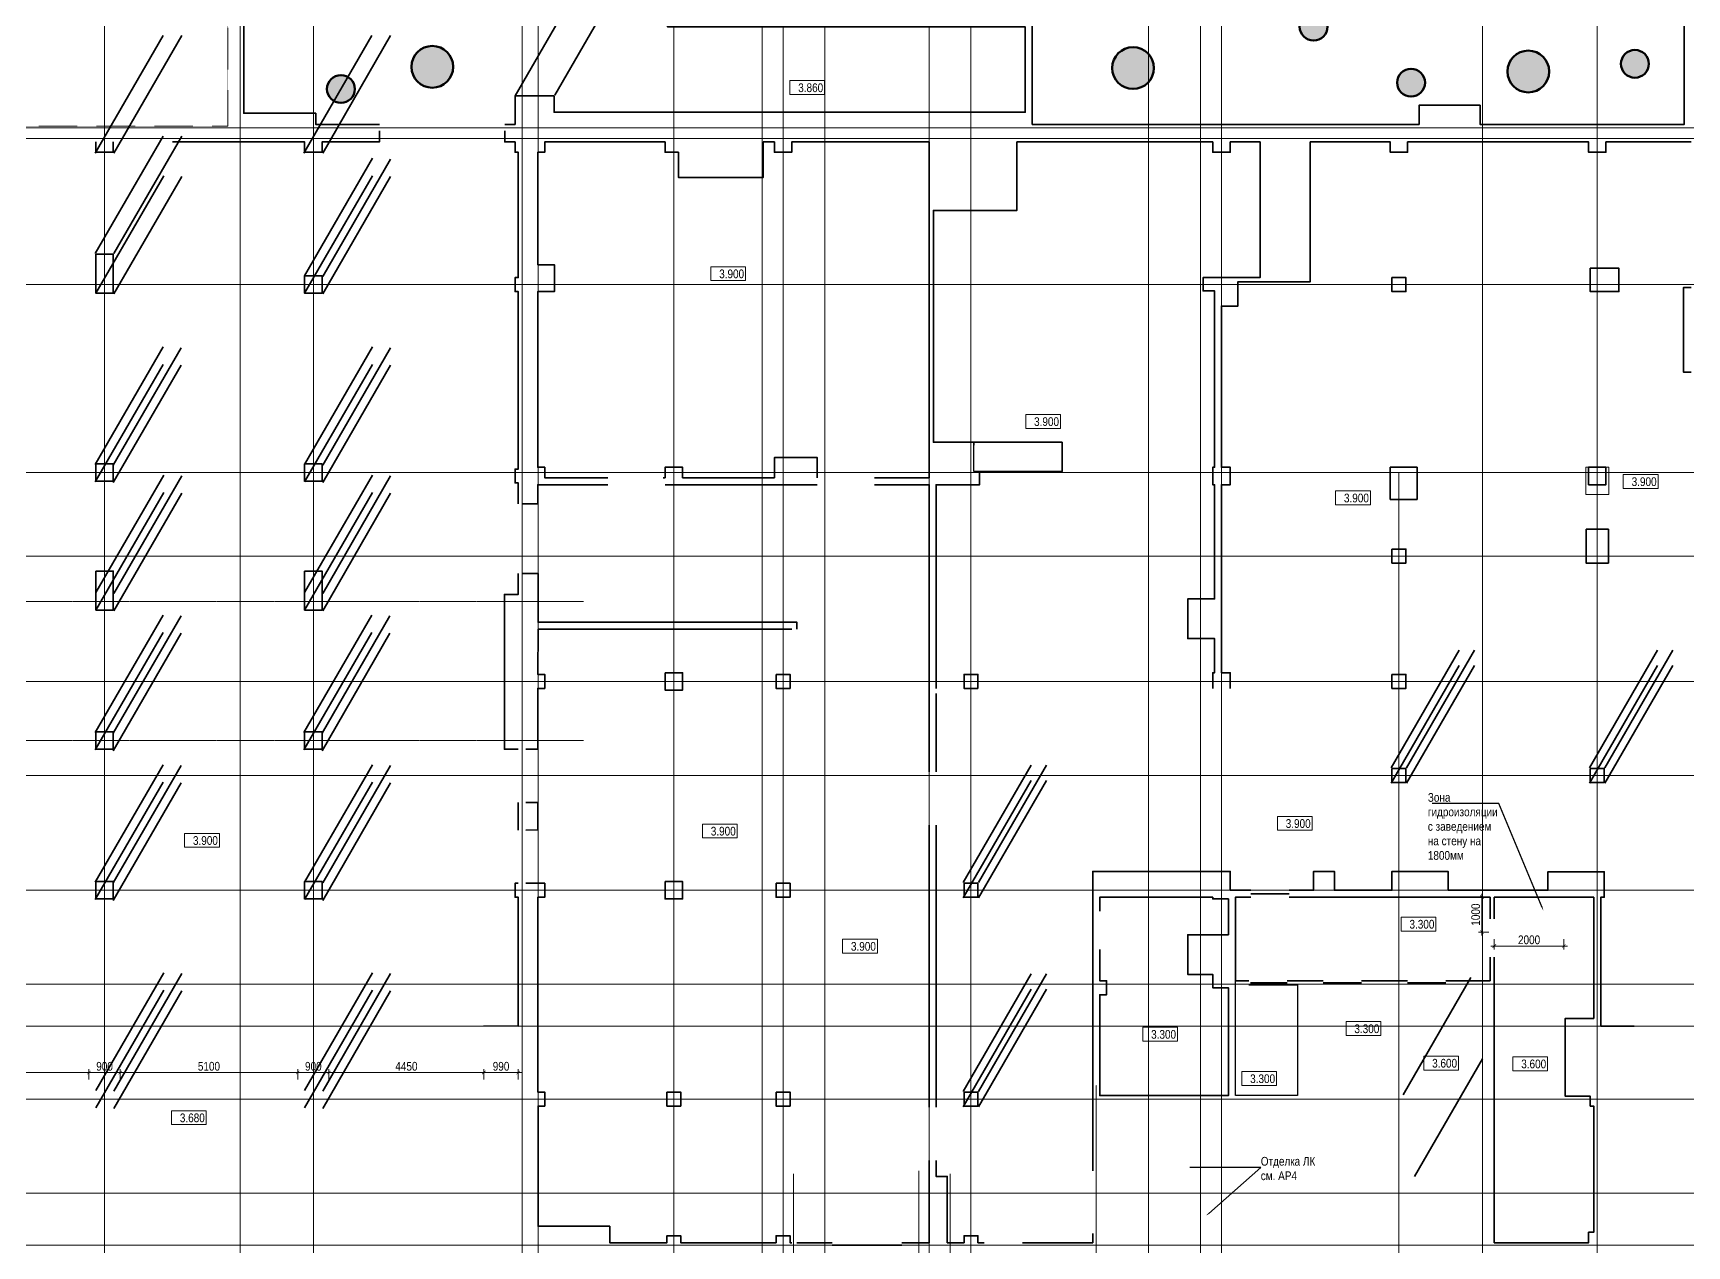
# Model space of a CAD drawing. Header units: millimetres. Extents: x -328335 to 1460319, y -208171 to 164069.
# Drawn here: x 31545 to 79077, y 68683 to 103525 of the extents above; entities that cross this region are included whole.
import ezdxf
from ezdxf import colors
from ezdxf.entities.mleader import LeaderData, LeaderLine
from ezdxf.enums import TextEntityAlignment as Align
from ezdxf.math import Vec2, Vec3

# ---------------------------------------------------------------- set-up
doc = ezdxf.new("R2010")
doc.units = ezdxf.units.MM
doc.header["$LTSCALE"] = 0.5
for name, pattern in [('CENTER', [50.8, 31.75, -6.35, 6.35, -6.35]), ('CENTER2', [28.575, 19.05, -3.175, 3.175, -3.175]), ('DASHED', [19.05, 12.7, -6.35])]:
    doc.linetypes.add(name, pattern=pattern)
doc.layers.get('Defpoints').update_dxf_attribs({"color": 140})
doc.layers.add('Vport', color=6, linetype='Continuous', plot=False)
for name, color, linetype, lineweight in [('АИ_Плинтус', 3, 'Continuous', 9), ('АИ_Полы', 1, 'Continuous', 9), ('АИ_Полы_размеры', 7, 'Continuous', 5), ('АР6_потолок_отм', 5, 'Continuous', 5), ('АР6_Раздвижные_пер.', 160, 'Continuous', 5), ('АЦ_Бафы', 8, 'Continuous', 0), ('АЦ_Выноски', 7, 'Continuous', 5), ('АЦ_Стены', 8, 'Continuous', 70)]:
    doc.layers.add(name, color=color, linetype=linetype, lineweight=lineweight)
doc.layers.add('АИ_Т_Профиль', color=2, linetype='Continuous', lineweight=40, true_color=0xffff00)
doc.layers.add('РД_Оси_100', color=7, linetype='Continuous', lineweight=0, true_color=0x525252)
doc.layers.add('АР6_Г_профиль плитки', color=220, linetype='Continuous', lineweight=35, plot=False)
doc.layers.add('АР_Делит', color=120, linetype='Continuous', lineweight=0, plot=False)
doc.styles.add('Arial_Narrow_08', font='ARIALN.TTF', dxfattribs={"width": 0.8})
doc.styles.add('style1', font='ARIALN.TTF')
doc.dimstyles.new('Dim100_ареал', dxfattribs={"dimscale": 100, "dimtxt": 2.5, "dimasz": 1, "dimexe": 1, "dimexo": 1, "dimgap": 0.5, "dimtad": 1, "dimzin": 12, "dimdsep": 46, "dimtxsty": 'style1', "dimblk": 'ARCHTICK', "dimcen": 1, "dimdle": 1, "dimaunit": 1, "dimadec": 0, "dimazin": 3, "dimtfac": 1, "dimtmove": 1, "dimatfit": 3, "dimldrblk": 'OPEN30', "dimfxl": 2, "dimfxlon": 1, "dimtolj": 1, "dimtzin": 0, "dimlwd": 5, "dimlwe": 5, "dimarcsym": 0})

# ---------------------------------------------------------------- blocks, each defined once
blk = doc.blocks.new('СОШ_2200_АР_ОСИ_М100_28.05.24')
at = {"layer": 'АР_Делит', "linetype": 'CENTER2'}
for p, q in [((-5954.958, 87200), (47367.08, 87200)), ((-5954.958, 83200), (47367.08, 83200))]:
    blk.add_line(p, q, dxfattribs=at)
at = {"layer": 'АР_Делит', "color": 5, "linetype": 'DASHED'}
blk.add_lwpolyline([(114955, 135155), (114955, -355), (93595.036, -355), (93595.036, 13855), (94145, 13855), (94145, 68320), (66055, 68320), (66055, 13857.73), (83455, 13857.73), (83455, -355), (45245, -355), (45245, 13145), (44695, 13145), (44695, 26755), (45245, 26755), (45245, 68320), (20455, 68320), (20455, 26755), (27955, 26755), (27955, 13145), (-355, 13145), (-355, 100855), (37145, 100855), (37145, 129155)], dxfattribs=at)
at = {"layer": 'РД_Оси_100', "color": 8, "linetype": 'CENTER', "true_color": 0x808080}
for p, q in [((37500, -6155), (37500, 139938.679)), ((39600, -6155), (39600, 139938.679)), ((49960, -6155), (49960, 139938.679)), ((63600, -6155), (63600, 139938.679)), ((65100, -6155), (65100, 139938.679)), ((73200, -6155), (73200, 139938.679)), ((-5954.958, 96300), (119910, 96300)), ((-5954.958, 90900), (119910, 90900)), ((70800, -6155), (70800, 90900)), ((-5954.958, 88500), (119910, 88500)), ((-5954.958, 84900), (119910, 84900)), ((119910, 82200), (-5954.958, 82200)), ((-5954.958, 78900), (119910, 78900)), ((119910, 76200), (-5954.958, 76200)), ((-5954.958, 75000), (119910, 75000)), ((62100, -6155), (62100, 73302.739)), ((-5954.958, 72900), (95715.503, 72900))]:
    blk.add_line(p, q, dxfattribs=at)
for points in [[(33600, 139938.679), (33600, -6155)], [(45530, 139938.679), (45600, 139538.679), (45600, -6163.457)], [(46060, -6163.105), (46060, 139538.679), (46130, 139938.679)], [(52500, 139938.679), (52500, -5755), (52358.276, -6155)], [(53100, 139938.679), (53100, -5755), (52949.266, -6155)], [(54300, 139938.679), (54300, -6155)], [(57300, 139938.679), (57300, -6155)], [(58500, 139938.679), (58500, -6155)], [(65700, -6155), (65700, 139938.679)], [(76500, 139938.679), (76500, -6155)], [(119910, 100950), (119410, 100800), (-5454.958, 100800), (-5954.958, 100950)], [(119910, 100350), (119410, 100500), (-5454.958, 100500), (-5954.958, 100350)], [(57000, 70839.76), (57000, -5755), (56700, -6155)], [(53400, 70753.904), (53400, -5755), (53550, -6155)], [(57900, 70753.904), (57900, -6155)], [(119910, 70200), (-5954.958, 70200)], [(95715.503, 68700), (-5454.958, 68700), (-5954.958, 68850)]]:
    blk.add_lwpolyline(points, dxfattribs=at)
blk = doc.blocks.new('Отметка_план')
at = {"color": 7, "lineweight": 5}
blk.add_lwpolyline([(0, 0), (10, 0), (10, 4), (0, 4)], close=True, dxfattribs=at)
at = {"style": 'Arial_Narrow_08', "width": 0.8}
blk.add_attdef('OTMG', text='', height=2.5, dxfattribs=at).set_placement((9.06, 0.7), align=Align.RIGHT)
blk = doc.blocks.new('_ArchTick')
at = {"color": 0, "linetype": 'ByBlock', "const_width": 0.15}
blk.add_lwpolyline([(-0.5, -0.5), (0.5, 0.5)], dxfattribs=at)
blk = doc.blocks.new('*D130')
at = {"layer": 'Defpoints', "color": 0, "transparency": 16777216}
for p in [(73540, 77700), (75540, 77700), (75540, 77297)]:
    blk.add_point(p, dxfattribs=at)
at = {"layer": 'АИ_Полы_размеры', "color": 0, "lineweight": 5, "transparency": 16777216}
for p, q in [((73540, 77497), (73540, 77197)), ((75540, 77497), (75540, 77197)), ((73440, 77297), (75640, 77297))]:
    blk.add_line(p, q, dxfattribs=at)
at = {"layer": 'АИ_Полы_размеры', "color": 0, "lineweight": 5, "transparency": 16777216, "xscale": 100, "yscale": 100, "zscale": 100, "rotation": 180}
blk.add_blockref('_ArchTick', (73540, 77297), dxfattribs=at)
at = {"layer": 'АИ_Полы_размеры', "color": 0, "lineweight": 5, "transparency": 16777216, "xscale": 100, "yscale": 100, "zscale": 100}
blk.add_blockref('_ArchTick', (75540, 77297), dxfattribs=at)
at = {"layer": 'АИ_Полы_размеры', "color": 0, "transparency": 16777216, "insert": (74540, 77475), "char_height": 250, "attachment_point": 5, "style": 'style1'}
blk.add_mtext('\\A1;2000', dxfattribs=at)
blk = doc.blocks.new('_Open30')
at = {"color": 0, "linetype": 'ByBlock', "lineweight": -2}
for p, q in [((-1, 0.27), (0, 0)), ((0, 0), (-1, -0.27)), ((0, 0), (-1, 0))]:
    blk.add_line(p, q, dxfattribs=at)
blk = doc.blocks.new('*D131')
at = {"layer": 'Defpoints', "color": 0, "transparency": 16777216}
for p in [(73184, 78700), (75040, 78700), (75040, 77700)]:
    blk.add_point(p, dxfattribs=at)
at = {"layer": 'АИ_Полы_размеры', "color": 0, "lineweight": 5, "transparency": 16777216}
for p, q in [((73384, 78700), (73084, 78700)), ((73184, 77600), (73184, 78800)), ((73384, 77700), (73084, 77700))]:
    blk.add_line(p, q, dxfattribs=at)
at = {"layer": 'АИ_Полы_размеры', "color": 0, "lineweight": 5, "transparency": 16777216, "xscale": 100, "yscale": 100, "zscale": 100}
for p, rotation in [((73184, 78700), 90), ((73184, 77700), 270)]:
    blk.add_blockref('_ArchTick', p, dxfattribs=dict(at, rotation=rotation))
at = {"layer": 'АИ_Полы_размеры', "color": 0, "transparency": 16777216, "insert": (73006, 78200), "char_height": 250, "attachment_point": 5, "rotation": 90, "style": 'style1'}
blk.add_mtext('\\A1;1000', dxfattribs=at)
blk = doc.blocks.new('*D153')
at = {"layer": 'Defpoints', "color": 0, "transparency": 16777216}
for p in [(28700, 73256), (33150, 73664), (33150, 73256)]:
    blk.add_point(p, dxfattribs=at)
at = {"layer": 'АИ_Полы_размеры', "color": 0, "lineweight": 5, "transparency": 16777216}
for p, q in [((28700, 73464), (28700, 73764)), ((33150, 73464), (33150, 73764)), ((28600, 73664), (33250, 73664))]:
    blk.add_line(p, q, dxfattribs=at)
at = {"layer": 'АИ_Полы_размеры', "color": 0, "lineweight": 5, "transparency": 16777216, "xscale": 100, "yscale": 100, "zscale": 100, "rotation": 180}
blk.add_blockref('_ArchTick', (28700, 73664), dxfattribs=at)
at = {"layer": 'АИ_Полы_размеры', "color": 0, "lineweight": 5, "transparency": 16777216, "xscale": 100, "yscale": 100, "zscale": 100}
blk.add_blockref('_ArchTick', (33150, 73664), dxfattribs=at)
at = {"layer": 'АИ_Полы_размеры', "color": 0, "transparency": 16777216, "insert": (30925, 73841), "char_height": 250, "attachment_point": 5, "style": 'style1'}
blk.add_mtext('\\A1;4450', dxfattribs=at)
blk = doc.blocks.new('*D154')
at = {"layer": 'Defpoints', "color": 0, "transparency": 16777216}
for p in [(33150, 73297), (34050, 73664), (34050, 73297)]:
    blk.add_point(p, dxfattribs=at)
at = {"layer": 'АИ_Полы_размеры', "color": 0, "lineweight": 5, "transparency": 16777216}
for p, q in [((33150, 73464), (33150, 73764)), ((34050, 73464), (34050, 73764)), ((33050, 73664), (34150, 73664))]:
    blk.add_line(p, q, dxfattribs=at)
at = {"layer": 'АИ_Полы_размеры', "color": 0, "lineweight": 5, "transparency": 16777216, "xscale": 100, "yscale": 100, "zscale": 100, "rotation": 180}
blk.add_blockref('_ArchTick', (33150, 73664), dxfattribs=at)
at = {"layer": 'АИ_Полы_размеры', "color": 0, "lineweight": 5, "transparency": 16777216, "xscale": 100, "yscale": 100, "zscale": 100}
blk.add_blockref('_ArchTick', (34050, 73664), dxfattribs=at)
at = {"layer": 'АИ_Полы_размеры', "color": 0, "transparency": 16777216, "insert": (33600, 73841), "char_height": 250, "attachment_point": 5, "style": 'style1'}
blk.add_mtext('\\A1;900', dxfattribs=at)
blk = doc.blocks.new('*D155')
at = {"layer": 'Defpoints', "color": 0, "transparency": 16777216}
for p in [(34050, 73405), (39150, 73664), (39150, 73405)]:
    blk.add_point(p, dxfattribs=at)
at = {"layer": 'АИ_Полы_размеры', "color": 0, "lineweight": 5, "transparency": 16777216}
for p, q in [((34050, 73505), (34050, 73764)), ((39150, 73505), (39150, 73764)), ((33950, 73664), (39250, 73664))]:
    blk.add_line(p, q, dxfattribs=at)
at = {"layer": 'АИ_Полы_размеры', "color": 0, "lineweight": 5, "transparency": 16777216, "xscale": 100, "yscale": 100, "zscale": 100, "rotation": 180}
blk.add_blockref('_ArchTick', (34050, 73664), dxfattribs=at)
at = {"layer": 'АИ_Полы_размеры', "color": 0, "lineweight": 5, "transparency": 16777216, "xscale": 100, "yscale": 100, "zscale": 100}
blk.add_blockref('_ArchTick', (39150, 73664), dxfattribs=at)
at = {"layer": 'АИ_Полы_размеры', "color": 0, "transparency": 16777216, "insert": (36600, 73841), "char_height": 250, "attachment_point": 5, "style": 'style1'}
blk.add_mtext('\\A1;5100', dxfattribs=at)
blk = doc.blocks.new('*D156')
at = {"layer": 'Defpoints', "color": 0, "transparency": 16777216}
for p in [(39150, 73286), (40050, 73664), (40050, 73286)]:
    blk.add_point(p, dxfattribs=at)
at = {"layer": 'АИ_Полы_размеры', "color": 0, "lineweight": 5, "transparency": 16777216}
for p, q in [((39150, 73464), (39150, 73764)), ((40050, 73464), (40050, 73764)), ((39050, 73664), (40150, 73664))]:
    blk.add_line(p, q, dxfattribs=at)
at = {"layer": 'АИ_Полы_размеры', "color": 0, "lineweight": 5, "transparency": 16777216, "xscale": 100, "yscale": 100, "zscale": 100, "rotation": 180}
blk.add_blockref('_ArchTick', (39150, 73664), dxfattribs=at)
at = {"layer": 'АИ_Полы_размеры', "color": 0, "lineweight": 5, "transparency": 16777216, "xscale": 100, "yscale": 100, "zscale": 100}
blk.add_blockref('_ArchTick', (40050, 73664), dxfattribs=at)
at = {"layer": 'АИ_Полы_размеры', "color": 0, "transparency": 16777216, "insert": (39600, 73841), "char_height": 250, "attachment_point": 5, "style": 'style1'}
blk.add_mtext('\\A1;900', dxfattribs=at)
blk = doc.blocks.new('*D157')
at = {"layer": 'Defpoints', "color": 0, "transparency": 16777216}
for p in [(44500, 73664), (40050, 73153), (44500, 73153)]:
    blk.add_point(p, dxfattribs=at)
at = {"layer": 'АИ_Полы_размеры', "color": 0, "lineweight": 5, "transparency": 16777216}
for p, q in [((40050, 73464), (40050, 73764)), ((44500, 73464), (44500, 73764)), ((39950, 73664), (44600, 73664))]:
    blk.add_line(p, q, dxfattribs=at)
at = {"layer": 'АИ_Полы_размеры', "color": 0, "lineweight": 5, "transparency": 16777216, "xscale": 100, "yscale": 100, "zscale": 100, "rotation": 180}
blk.add_blockref('_ArchTick', (40050, 73664), dxfattribs=at)
at = {"layer": 'АИ_Полы_размеры', "color": 0, "lineweight": 5, "transparency": 16777216, "xscale": 100, "yscale": 100, "zscale": 100}
blk.add_blockref('_ArchTick', (44500, 73664), dxfattribs=at)
at = {"layer": 'АИ_Полы_размеры', "color": 0, "transparency": 16777216, "insert": (42275, 73841), "char_height": 250, "attachment_point": 5, "style": 'style1'}
blk.add_mtext('\\A1;4450', dxfattribs=at)
blk = doc.blocks.new('*D158')
at = {"layer": 'Defpoints', "color": 0, "transparency": 16777216}
for p in [(44500, 73243), (45490, 73664), (45490, 73243)]:
    blk.add_point(p, dxfattribs=at)
at = {"layer": 'АИ_Полы_размеры', "color": 0, "lineweight": 5, "transparency": 16777216}
for p, q in [((44500, 73464), (44500, 73764)), ((45490, 73464), (45490, 73764)), ((44400, 73664), (45590, 73664))]:
    blk.add_line(p, q, dxfattribs=at)
at = {"layer": 'АИ_Полы_размеры', "color": 0, "lineweight": 5, "transparency": 16777216, "xscale": 100, "yscale": 100, "zscale": 100, "rotation": 180}
blk.add_blockref('_ArchTick', (44500, 73664), dxfattribs=at)
at = {"layer": 'АИ_Полы_размеры', "color": 0, "lineweight": 5, "transparency": 16777216, "xscale": 100, "yscale": 100, "zscale": 100}
blk.add_blockref('_ArchTick', (45490, 73664), dxfattribs=at)
at = {"layer": 'АИ_Полы_размеры', "color": 0, "transparency": 16777216, "insert": (44995, 73841), "char_height": 250, "attachment_point": 5, "style": 'style1'}
blk.add_mtext('\\A1;990', dxfattribs=at)
blk = doc.blocks.new('_Dot')
at = {"color": 0, "linetype": 'ByBlock', "lineweight": -2}
blk.add_line((-0.5, 0), (-1, 0), dxfattribs=at)
at = {"color": 0, "linetype": 'ByBlock', "const_width": 0.5}
blk.add_lwpolyline([(-0.25, 0, 1), (0.25, 0, 1)], format="xyb", close=True, dxfattribs=at)
blk = doc.blocks.new('Баф_Ор-1_1200')
at = {"layer": 'АЦ_Стены', "true_color": 0xee6119}
h = blk.add_hatch(color=32, dxfattribs=at)
h.dxf.hatch_style = 1
h.paths.add_polyline_path([(600, 0, 1), (-600, 0, 1)])
at = {"layer": 'АЦ_Стены', "color": 32, "true_color": 0xee6119}
blk.add_circle((0, 0), 600, dxfattribs=at)
blk = doc.blocks.new('Баф_ор1_800')
at = {"layer": 'АЦ_Стены', "true_color": 0xee6119}
h = blk.add_hatch(color=32, dxfattribs=at)
h.dxf.hatch_style = 1
h.paths.add_polyline_path([(400, 0, 1), (-400, 0, 1)])
at = {"layer": 'АЦ_Стены', "color": 32, "true_color": 0xee6119}
blk.add_circle((0, 0), 400, dxfattribs=at)

msp = doc.modelspace()

# ---------------------------------------------------------------- linework, layer by layer
at = {"layer": 'Defpoints'}
msp.add_lwpolyline([(66485, 76180.002), (67880.053, 76180.002), (67880.053, 73000), (66100.053, 73000), (66100.053, 76580.416)], dxfattribs=at)
at = {"layer": 'Vport'}
for points in [[(76300, 96770), (77120, 96770), (77120, 96100), (76300, 96100)], [(58580, 91770), (61120, 91770), (61120, 90930), (58580, 90930)], [(70550, 91050), (71320, 91050), (71320, 90130), (70550, 90130)], [(76180, 89270), (76820, 89270), (76820, 88300), (76180, 88300)]]:
    msp.add_lwpolyline(points, close=True, dxfattribs=at)
at = {"layer": 'АИ_Плинтус', "color": 160, "linetype": 'ByBlock', "lineweight": 35, "true_color": 0x003fff}
for points in [[(41500, 100900), (39670, 100900), (39670, 101220), (37600, 101220), (37600, 103850), (37900, 103850), (37900, 104350), (37600, 104350), (37600, 109850), (37900, 109850), (37900, 110350), (37600, 110350), (37600, 110950)], [(54560, 104300), (54560, 103900), (53299.997, 103900), (53299.997, 104300), (52899.997, 104300), (52899.997, 103900), (49780, 103900), (49780, 103699.996), (60059.765, 103703.312), (60060.556, 101250.032), (46520, 101250.002), (46520, 101717.815), (45400.001, 101717.815), (45400.001, 100900), (45100, 100900)], [(60259.701, 103900.855), (60261.033, 100900.065), (71380.67, 100900.065), (71380.67, 101450), (73129.996, 101450), (73129.996, 100900), (79000, 100900), (79000, 104300)], [(33850, 100400), (33850, 100100), (33350, 100100), (33350, 100400)], [(41500, 100720), (41500, 100400), (39850, 100400), (39850, 100100), (39350, 100100), (39350, 100400), (35550, 100400)], [(45490, 90000.008), (45490, 90600), (45400, 90600), (45400, 91000), (45490.023, 91000.096), (45490.023, 96100), (45400, 96100), (45400, 96500), (45490, 96500), (45489.999, 100100), (45400, 100100), (45400, 100400), (45100, 100400), (45100, 100720)], [(48060, 90750), (46250, 90750), (46250, 91050), (46050.15, 91050), (46050.15, 96100), (46530, 96100), (46530, 96870), (46050.15, 96870), (46050, 100100), (46250, 100100), (46250, 100400), (49710, 100400), (49710, 100100), (50090, 100100), (50090, 99380), (52530, 99380), (52530, 100400), (52850, 100400.001), (52850, 100100), (53350, 100100), (53350, 100400), (57299.997, 100400.012), (57300, 90750), (55729.585, 90749.512)], [(58580, 91770), (58580, 91770), (57420, 91770), (57420, 98429.236), (59820, 98429.236), (59820, 100400), (65450, 100400), (65450, 100100), (65950, 100100), (65950, 100400), (66810, 100400), (66810, 96500), (65169.92, 96500), (65169.92, 96119.897), (65500, 96119.897), (65500, 91050), (65450, 91050), (65450, 90550), (65500, 90550), (65500, 87270), (64730, 87270), (64730, 86130), (65500, 86130), (65500, 85150), (65450, 85150), (65450, 84700)], [(65950, 84700), (65950, 85150), (65700, 85150), (65700, 90550), (65950, 90550), (65950, 91050), (65700, 91050), (65700, 95680), (66170, 95680), (66170, 96380), (68250, 96380), (68250, 100400.001), (70550, 100400), (70550, 100100), (71050, 100100), (71050, 100400.001), (76250, 100400.001), (76250, 100100), (76750, 100100), (76750, 100400), (79200, 100400)], [(79200, 96220), (78980, 96220), (78980, 93780), (79200, 93780)], [(58580, 91690), (58580, 91770), (61120, 91770), (61120, 90930), (58750, 90930)], [(54079.523, 90749.489), (54080.37, 91330.013), (52850.637, 91330.013), (52850, 90749.596), (50210, 90750), (50210, 91050), (49710, 91050), (49710, 90750), (49658.219, 90749.786)], [(58750, 90930), (58750, 90550), (58250, 90550)], [(48060, 90550), (46050, 90550), (46050.268, 90000.014), (45610, 90000.014)], [(54078.944, 90548.67), (49710, 90550)], [(57300, 82300.001), (57300, 90551), (55729.647, 90550.512)], [(57500, 84700), (57500, 90550), (58250, 90550)], [(45490, 82950), (45090, 82950), (45090, 87397.882), (45490, 87400), (45490, 88000.008)], [(45600, 88000.008), (46060, 88000.008), (46060, 86600), (53500.002, 86600), (53499.998, 86400)], [(53350.001, 86400), (46060, 86400), (46050.151, 85100), (46250.329, 85100), (46250.329, 84700), (46050.075, 84700), (46050.075, 82950), (45710, 82950)], [(58700, 84700), (58300, 84700), (58300, 85100), (58700, 85100), (58700, 84700)], [(57500, 82300.001), (57500, 84550)], [(45490, 80630), (45490, 81420)], [(45710, 81420), (46050.075, 81420), (46050.075, 80634.52), (45710, 80630)], [(57300, 72670), (57300, 80770.001)], [(57500, 72670), (57500, 80770.001)], [(66548, 78900), (65950, 78900), (65950.452, 79442.215), (62000, 79440.218), (62000, 70838.419)], [(77560, 75000), (76600, 75000), (76600, 78700), (76700, 78700), (76700.611, 79433.257), (75080, 79433.257), (75080, 78900), (72217.5, 78900), (72217.947, 79436.992), (70597.5, 79440.218), (70597.5, 78900), (68947.5, 78900), (68947.667, 79440.727), (68347.5, 79440.218), (68347.5, 78900), (67648, 78900)], [(44500, 75000.402), (45490, 75000), (45490, 78700), (45400, 78700), (45400, 79100), (45490, 79100)], [(45710, 79100), (46250, 79100), (46250, 78700), (46050, 78699.995), (46049.85, 73100), (46250.15, 73100), (46250.15, 72700), (46060, 72700), (46060, 69245), (48120.152, 69245), (48120.153, 68775.003), (49760, 68774.998), (49760, 68975), (50160, 68975), (50160, 68775), (52900, 68775.002), (52900, 68975), (53300, 68975), (53300, 68774.998), (53350.001, 68774.998)], [(56510, 68775.004), (57300, 68775.006), (57300, 71140)], [(58880, 68774.996), (58700, 68775), (58700, 68975), (58300, 68975), (58300, 68775.006), (57820, 68775.006), (57820, 70680), (57500, 70680), (57500, 71140)], [(62000, 69038.419), (62000, 68775), (59980, 68774.996)], [(53500.002, 68775.001), (54510, 68775.003)]]:
    msp.add_lwpolyline(points, dxfattribs=at)
for points in [[(33350, 97170), (33850, 97170), (33850, 96050), (33350, 96050)], [(39350, 96550), (39850, 96550), (39850, 96050), (39350, 96050)], [(70600, 96500), (71000, 96500), (71000, 96100), (70600, 96100)], [(76300, 96770), (77120, 96770), (77120, 96100), (76300, 96100)], [(33350, 91150), (33850, 91150), (33850, 90650), (33350, 90650)], [(39350, 91150), (39850, 91150), (39850, 90650), (39350, 90650)], [(70550, 91050), (71320, 91050), (71320, 90130), (70550, 90130)], [(76250, 91050), (76750, 91050), (76750, 90550), (76250, 90550)], [(76180, 89270), (76820, 89270), (76820, 88300), (76180, 88300)], [(70600, 88700), (71000, 88700), (71000, 88300), (70600, 88300)], [(33350, 88070), (33850, 88070), (33850, 86950), (33350, 86950)], [(39350, 88070), (39850, 88070), (39850, 86950), (39350, 86950)], [(49710, 85150), (50210, 85150), (50210, 84650), (49710, 84650)], [(52900, 85100), (53300, 85100), (53300, 84700), (52900, 84700)], [(70600, 85100), (71000, 85100), (71000, 84700), (70600, 84700)], [(33350, 83450), (33850, 83450), (33850, 82950), (33350, 82950)], [(39350, 83450), (39850, 83450), (39850, 82950), (39350, 82950)], [(70600, 82400), (71000, 82400), (71000, 82000), (70600, 82000)], [(76300, 82400), (76700, 82400), (76700, 82000), (76300, 82000)], [(33350, 79150), (33850, 79150), (33850, 78650), (33350, 78650)], [(39350, 79150), (39850, 79150), (39850, 78650), (39350, 78650)], [(49710, 79150), (50210, 79150), (50210, 78650), (49710, 78650)], [(52900, 79100), (53300, 79100), (53300, 78700), (52900, 78700)], [(58300, 79100), (58700, 79100), (58700, 78700), (58300, 78700)], [(49760, 73100), (50160, 73100), (50160, 72700), (49760, 72700)], [(52900, 73100), (53300, 73100), (53300, 72700), (52900, 72700)], [(58300, 73100), (58700, 73100), (58700, 72700), (58300, 72700)]]:
    msp.add_lwpolyline(points, close=True, dxfattribs=at)
at = {"layer": 'АИ_Плинтус', "color": 92, "linetype": 'ByBlock', "lineweight": 35}
msp.add_lwpolyline([(62200, 78300.001), (62200, 78700), (65450, 78700), (65450, 78650), (65900.053, 78650), (65900, 77620), (64730, 77620), (64730, 76480), (65450, 76480), (65450, 76100), (65900.053, 76100), (65900, 73000.001), (62200.053, 73000), (62200, 75900), (62400, 75900), (62400, 76300), (62200.053, 76300), (62200.053, 77200.001)], dxfattribs=at)
at = {"layer": 'АИ_Плинтус', "color": 6, "linetype": 'ByBlock', "lineweight": 35, "true_color": 0xff00ff}
for points in [[(66548, 78700), (66100.053, 78700), (66100.053, 76300), (66484, 76300)], [(73420, 78080), (73420, 78700), (67648, 78700)], [(73540, 78080), (73540, 78700), (76400, 78700), (76400, 75220), (75580, 75220), (75580, 72980), (76300, 72980), (76300, 72700), (76400, 72700), (76400, 69075), (76250, 69075), (76250, 68775), (73540, 68775), (73540, 76980)], [(72150, 76300), (73420, 76300), (73420, 76980)], [(67585, 76300), (68625, 76300)], [(69726, 76300), (71050, 76300)]]:
    msp.add_lwpolyline(points, dxfattribs=at)
at = {"layer": 'АИ_Т_Профиль', "linetype": 'ByBlock', "lineweight": 35}
for points in [[(66548, 78800), (67648, 78800)], [(67585, 76240), (66535, 76240)], [(69726, 76240), (68625, 76240)], [(72150, 76240), (71050, 76240)], [(54510, 68700), (56510, 68700)]]:
    msp.add_lwpolyline(points, dxfattribs=at)
at = {"layer": 'АР6_Г_профиль плитки'}
for points in [[(45400.001, 101717.815), (47350.001, 105095.314)], [(46540, 101737.815), (48490, 105115.315)], [(33330, 100080), (35280, 103457.499)], [(33870, 100080), (35820, 103457.499)], [(39330, 100078.428), (41280, 103455.927)], [(39870, 100078.428), (41820, 103455.927)], [(33330, 97190), (35280, 100567.499)], [(33870, 97190), (35820, 100567.499)], [(39350, 96550), (41300, 99927.499)], [(39870, 96530), (41820, 99907.499)], [(33350, 96050), (35300, 99427.499)], [(33870, 96030), (35820, 99407.499)], [(39350, 96050), (41300, 99427.499)], [(39870, 96030), (41820, 99407.499)], [(33330, 91130), (35280, 94507.499)], [(33850, 91110), (35800, 94487.499)], [(39350, 91130), (41300, 94507.499)], [(39870, 91110), (41820, 94487.499)], [(33330, 90630), (35280, 94007.499)], [(33850, 90610), (35800, 93987.499)], [(39350, 90630), (41300, 94007.499)], [(39870, 90610), (41820, 93987.499)], [(33350, 87450), (35300, 90827.499)], [(33870, 87430), (35820, 90807.499)], [(39350, 87450), (41300, 90827.499)], [(39870, 87430), (41820, 90807.499)], [(33350, 86950), (35300, 90327.499)], [(39350, 86950), (41300, 90327.499)], [(33870, 86930), (35820, 90307.499)], [(39870, 86930), (41820, 90307.499)], [(33330, 83430), (35280, 86807.499)], [(33850, 83410), (35800, 86787.499)], [(39330, 83430), (41280, 86807.499)], [(39850, 83410), (41800, 86787.499)], [(33330, 82930), (35280, 86307.499)], [(33850, 82910), (35800, 86287.499)], [(39330, 82930), (41280, 86307.499)], [(39850, 82910), (41800, 86287.499)], [(70580, 82420), (72530, 85797.499)], [(71020, 82420), (72970, 85797.499)], [(76280, 82420), (78230, 85797.499)], [(76720, 82420), (78670, 85797.499)], [(70580, 81980), (72530, 85357.499)], [(71020, 81980), (72970, 85357.499)], [(76280, 81980), (78230, 85357.499)], [(76720, 81980), (78670, 85357.499)], [(33330, 79130), (35280, 82507.499)], [(33850, 79110), (35800, 82487.499)], [(39350, 79130), (41300, 82507.499)], [(39870, 79110), (41820, 82487.499)], [(58280, 79120), (60230, 82497.499)], [(58720, 79120), (60670, 82497.499)], [(33330, 78630), (35280, 82007.499)], [(33850, 78610), (35800, 81987.499)], [(39350, 78630), (41300, 82007.499)], [(39870, 78610), (41820, 81987.499)], [(58280, 78680), (60230, 82057.499)], [(58720, 78680), (60670, 82057.499)], [(33350, 73150), (35300, 76527.499)], [(39350, 73150), (41300, 76527.499)], [(33870, 73130), (35820, 76507.499)], [(39870, 73130), (41820, 76507.499)], [(58280, 73120), (60230, 76497.499)], [(58280, 72680), (60230, 76057.499)], [(58720, 73120), (60670, 76497.499)], [(58720, 72680), (60670, 76057.499)], [(70920, 73020), (72870, 76397.499)], [(33350, 72650), (35300, 76027.499)], [(33870, 72630), (35820, 76007.499)], [(39350, 72650), (41300, 76027.499)], [(39870, 72630), (41820, 76007.499)], [(71250, 70675), (73200, 74052.499)]]:
    msp.add_lwpolyline(points, dxfattribs=at)
at = {"layer": 'АР6_Раздвижные_пер.'}
msp.add_lwpolyline([(76170.148, 91050), (76830, 91050), (76830, 90270), (76170.148, 90270)], close=True, dxfattribs=at)

# ---------------------------------------------------------------- block references
at = {"layer": 'АР6_потолок_отм'}
ref = msp.add_blockref('Отметка_план', (53295.492, 101760.629), dxfattribs=dict(at, xscale=100, yscale=100, zscale=100))
ref.add_attrib('OTMG', '3.860', dxfattribs={"layer": '0', "color": 0, "height": 250, "style": 'style1'}).set_placement((54252.91, 102080.446), align=Align.TOP_RIGHT)
ref = msp.add_blockref('Отметка_план', (51023.141, 96413.401), dxfattribs=dict(at, xscale=100, yscale=100, zscale=100))
ref.add_attrib('OTMG', '3.900', dxfattribs={"layer": '0', "color": 0, "height": 250, "style": 'style1'}).set_placement((51980.559, 96733.217), align=Align.TOP_RIGHT)
ref = msp.add_blockref('Отметка_план', (60073.281, 92167.945), dxfattribs=dict(at, xscale=100, yscale=100, zscale=100))
ref.add_attrib('OTMG', '3.900', dxfattribs={"layer": '0', "color": 0, "height": 250, "style": 'style1'}).set_placement((61030.699, 92487.762), align=Align.TOP_RIGHT)
ref = msp.add_blockref('Отметка_план', (77247.813, 90443.425), dxfattribs=dict(at, xscale=100, yscale=100, zscale=100))
ref.add_attrib('OTMG', '3.900', dxfattribs={"layer": '0', "color": 0, "height": 250, "style": 'style1'}).set_placement((78205.231, 90763.241), align=Align.TOP_RIGHT)
ref = msp.add_blockref('Отметка_план', (68978.888, 89974.145), dxfattribs=dict(at, xscale=100, yscale=100, zscale=100))
ref.add_attrib('OTMG', '3.900', dxfattribs={"layer": '0', "color": 0, "height": 250, "style": 'style1'}).set_placement((69936.306, 90293.961), align=Align.TOP_RIGHT)
ref = msp.add_blockref('Отметка_план', (67305.439, 80621.503), dxfattribs=dict(at, xscale=100, yscale=100, zscale=100))
ref.add_attrib('OTMG', '3.900', dxfattribs={"layer": '0', "color": 0, "height": 250, "style": 'style1'}).set_placement((68262.857, 80941.319), align=Align.TOP_RIGHT)
ref = msp.add_blockref('Отметка_план', (35899.316, 80134.367), dxfattribs=dict(at, xscale=100, yscale=100, zscale=100))
ref.add_attrib('OTMG', '3.900', dxfattribs={"layer": '0', "color": 0, "height": 250, "style": 'style1'}).set_placement((36856.734, 80454.183), align=Align.TOP_RIGHT)
ref = msp.add_blockref('Отметка_план', (50782.395, 80402.78), dxfattribs=dict(at, xscale=100, yscale=100, zscale=100))
ref.add_attrib('OTMG', '3.900', dxfattribs={"layer": '0', "color": 0, "height": 250, "style": 'style1'}).set_placement((51739.813, 80722.597), align=Align.TOP_RIGHT)
ref = msp.add_blockref('Отметка_план', (70861.903, 77728.507), dxfattribs=dict(at, xscale=100, yscale=100, zscale=100))
ref.add_attrib('OTMG', '3.300', dxfattribs={"layer": '0', "color": 0, "height": 250, "style": 'style1'}).set_placement((71819.321, 78048.324), align=Align.TOP_RIGHT)
ref = msp.add_blockref('Отметка_план', (54810.034, 77093.66), dxfattribs=dict(at, xscale=100, yscale=100, zscale=100))
ref.add_attrib('OTMG', '3.900', dxfattribs={"layer": '0', "color": 0, "height": 250, "style": 'style1'}).set_placement((55767.452, 77413.477), align=Align.TOP_RIGHT)
ref = msp.add_blockref('Отметка_план', (69278.569, 74727.094), dxfattribs=dict(at, xscale=100, yscale=100, zscale=100))
ref.add_attrib('OTMG', '3.300', dxfattribs={"layer": '0', "color": 0, "height": 250, "style": 'style1'}).set_placement((70235.987, 75046.91), align=Align.TOP_RIGHT)
ref = msp.add_blockref('Отметка_план', (63436.97, 74565.066), dxfattribs=dict(at, xscale=100, yscale=100, zscale=100))
ref.add_attrib('OTMG', '3.300', dxfattribs={"layer": '0', "color": 0, "height": 250, "style": 'style1'}).set_placement((64394.388, 74884.882), align=Align.TOP_RIGHT)
ref = msp.add_blockref('Отметка_план', (66283.217, 73291.537), dxfattribs=dict(at, xscale=100, yscale=100, zscale=100))
ref.add_attrib('OTMG', '3.300', dxfattribs={"layer": '0', "color": 0, "height": 250, "style": 'style1'}).set_placement((67240.635, 73611.354), align=Align.TOP_RIGHT)
ref = msp.add_blockref('Отметка_план', (71513.134, 73734.72), dxfattribs=dict(at, xscale=100, yscale=100, zscale=100))
ref.add_attrib('OTMG', '3.600', dxfattribs={"layer": '0', "color": 0, "height": 250, "style": 'style1'}).set_placement((72470.552, 74054.536), align=Align.TOP_RIGHT)
ref = msp.add_blockref('Отметка_план', (74074.236, 73714.969), dxfattribs=dict(at, xscale=100, yscale=100, zscale=100))
ref.add_attrib('OTMG', '3.600', dxfattribs={"layer": '0', "color": 0, "height": 250, "style": 'style1'}).set_placement((75031.654, 74034.786), align=Align.TOP_RIGHT)
ref = msp.add_blockref('Отметка_план', (35522.911, 72166.553), dxfattribs=dict(at, xscale=100, yscale=100, zscale=100))
ref.add_attrib('OTMG', '3.680', dxfattribs={"layer": '0', "color": 0, "height": 250, "style": 'style1'}).set_placement((36480.329, 72486.369), align=Align.TOP_RIGHT)
at = {"layer": 'АЦ_Бафы'}
for name, p in [('Баф_ор1_800', (68346.328, 103711.305)), ('Баф_Ор-1_1200', (43017.952, 102555.541)), ('Баф_Ор-1_1200', (63158.573, 102520.108)), ('Баф_Ор-1_1200', (74517.793, 102420.859)), ('Баф_ор1_800', (77580.47, 102641.689)), ('Баф_ор1_800', (40391.677, 101918.584)), ('Баф_ор1_800', (71149.214, 102101.213))]:
    msp.add_blockref(name, p, dxfattribs=at)
at = {"layer": 'РД_Оси_100'}
msp.add_blockref('СОШ_2200_АР_ОСИ_М100_28.05.24', (0, 0), dxfattribs=at)

# ---------------------------------------------------------------- dimensions: what is measured, and where the dimension line sits
at = {"layer": 'АИ_Полы_размеры'}
dim = msp.add_linear_dim(base=(73183.918, 78700), p1=(75040, 77700), p2=(75040, 78700), angle=90, dimstyle='Dim100_ареал', dxfattribs=at)
dim.commit()
dim.dimension.update_dxf_attribs({"geometry": '*D131', "text_midpoint": (73006.275, 78200)})
dim = msp.add_linear_dim(base=(75539.795, 77297.34), p1=(73540, 77700), p2=(75539.795, 77700), text='2000', dimstyle='Dim100_ареал', dxfattribs=at)
dim.commit()
dim.dimension.update_dxf_attribs({"geometry": '*D130', "text_midpoint": (74539.897, 77474.983)})
for base, p1, p2, picture, middle in [((33150, 73663.719), (28700, 73255.843), (33150, 73255.843), '*D153', (30925, 73841.362)), ((34050, 73663.719), (33150, 73296.566), (34050, 73296.566), '*D154', (33600, 73841.362)), ((39150, 73663.719), (34050, 73405.477), (39150, 73405.477), '*D155', (36600, 73841.362)), ((40050, 73663.719), (39150, 73285.735), (40050, 73285.735), '*D156', (39600, 73841.362)), ((44500, 73663.719), (40050, 73152.539), (44500, 73152.539), '*D157', (42275, 73841.362)), ((45490, 73663.719), (44500, 73243.066), (45490, 73243.066), '*D158', (44995, 73841.362))]:
    dim = msp.add_linear_dim(base=base, p1=p1, p2=p2, dimstyle='Dim100_ареал', dxfattribs=at)
    dim.commit()
    dim.dimension.update_dxf_attribs({"geometry": picture, "text_midpoint": middle})

# ---------------------------------------------------------------- leaders
at = {"layer": 'АИ_Полы', "color": 7, "lineweight": 0}
ml = msp.add_multileader_mtext('Standard', dxfattribs=at)
ml.set_content('Зона гидроизоляции\\Pс заведением на стену на 1800мм', color=7, style='style1')
ml.set_leader_properties()
ml.build(insert=Vec2(0, 0))
ml.multileader.update_dxf_attribs({"text_left_attachment_type": 6, "text_right_attachment_type": 6, "dogleg_length": 0.36, "arrow_head_size": 100})
ctx = ml.context
ctx.base_point, ctx.char_height, ctx.arrow_head_size, ctx.landing_gap_size, ctx.plane_origin = Vec3(71630.608, 81392.886), 250, 100, 0, Vec3(142416.726, 60019.551)
ctx.left_attachment, ctx.right_attachment = 6, 6
notes = []
notes.append((ctx, [(1, (1, 1, 0), (73672.665, 81392.886), (-1, 0), 73.094, [(0, [(74952.392, 78312.889)], 0, [])])]))
ctx.mtext.insert, ctx.mtext.rotation, ctx.mtext.width, ctx.mtext.defined_height, ctx.mtext.flow_direction = Vec3(71630.608, 81692.886), 6.283185307, 1831.10562, 363.96, 5
ml = msp.add_multileader_mtext('Standard', dxfattribs=at)
ml.set_content('Отделка ЛК \\Pсм. АР4', color=7, style='style1')
ml.set_leader_properties()
ml.build(insert=Vec2(0, 0))
ml.multileader.update_dxf_attribs({"text_left_attachment_type": 6, "text_right_attachment_type": 6, "dogleg_length": 0.36, "arrow_head_size": 100})
ctx = ml.context
ctx.base_point, ctx.char_height, ctx.arrow_head_size, ctx.landing_gap_size, ctx.plane_origin = Vec3(66829.589, 70939.234), 250, 100, 0, Vec3(139190.023, 52233.628)
ctx.left_attachment, ctx.right_attachment = 6, 6
notes.append((ctx, [(0, (1, 1, 0), (66829.229, 70939.234), (1, 0), 0.36, [(1, [(65258.015, 69549.852)], 0, [])])]))
ctx.mtext.insert, ctx.mtext.rotation, ctx.mtext.width, ctx.mtext.defined_height, ctx.mtext.flow_direction = Vec3(66829.589, 71239.234), 6.283185307, 2384.53574, 799.326, 5
at = {"layer": 'АЦ_Выноски'}
ml = msp.add_multileader_mtext('Standard', dxfattribs=at)
ml.set_content('Аккустические \\Pподвесные панели\\PПТБ-3 \\Pиз минерального \\Pстекловолокна. \\PRAL 9003\\P1200х600 мм\\P\\pxa0.66667;Потолок RAL 7044', color=256, style='style1')
ml.set_leader_properties(color=256)
ml.set_arrow_properties(name='DOT')
ml.build(insert=Vec2(0, 0))
ml.multileader.update_dxf_attribs({"has_dogleg": 0, "text_left_attachment_type": 6, "text_right_attachment_type": 6, "arrow_head_size": 100, "scale": 100})
ctx = ml.context
ctx.base_point, ctx.scale, ctx.char_height, ctx.arrow_head_size, ctx.landing_gap_size, ctx.plane_origin, ctx.plane_x_axis, ctx.plane_y_axis = Vec3(13691.116, 81918.082), 100, 250, 100, 50, Vec3(-22609.58, 75519.754), Vec3(1, 0.00000001), Vec3(-0.00000001, 1)
ctx.left_attachment, ctx.right_attachment = 6, 6
notes.append((ctx, [(1, (1, 1, 0), (12891.116, 81918.082), (1, 0.00000001), 800, [(3, [(10800, 77221.325), (9600, 79341.128), (8400, 84937.701), (7200, 83399.999)], 0, [])])]))
ctx.mtext.insert, ctx.mtext.text_direction, ctx.mtext.rotation, ctx.mtext.width, ctx.mtext.line_spacing_factor, ctx.mtext.flow_direction = Vec3(13741.116, 82218.082), Vec3(1, 0.00000001), 0.00000001, 11047.033, 0.8, 5
ml = msp.add_multileader_mtext('Standard', dxfattribs=at)
ml.set_content('Окраска потолков в ЛК\\P\\pxa0.66667;Акцентный цвет: {\\C240;\\c2367469;NSC S 0570-Y}', color=256, style='style1')
ml.set_leader_properties(color=256)
ml.set_arrow_properties(name='DOT')
ml.build(insert=Vec2(0, 0))
ml.multileader.update_dxf_attribs({"has_dogleg": 0, "text_left_attachment_type": 6, "text_right_attachment_type": 6, "arrow_head_size": 200, "scale": 100})
ctx = ml.context
ctx.base_point, ctx.scale, ctx.char_height, ctx.arrow_head_size, ctx.landing_gap_size, ctx.plane_origin, ctx.plane_x_axis, ctx.plane_y_axis = Vec3(-44647.78, 68544.542), 100, 500, 200, 50, Vec3(-51090.499, 65105.115), Vec3(1, 0.00000001), Vec3(-0.00000001, 1)
ctx.left_attachment, ctx.right_attachment = 6, 6
notes.append((ctx, [(1, (1, 1, 0), (-45447.78, 68544.542), (1, 0.00000001), 800, [(0, [(-54684.182, 62367.673)], 0, [])])]))
ctx.mtext.insert, ctx.mtext.text_direction, ctx.mtext.rotation, ctx.mtext.width, ctx.mtext.line_spacing_factor, ctx.mtext.flow_direction = Vec3(-44597.78, 69183.355), Vec3(1, 0.00000001), 0.00000001, 11047.033, 0.8, 5
for ctx, leaders in notes:
    for number, flags, end, landing, length, lines in leaders:
        leader = LeaderData()
        leader.index, (leader.has_last_leader_line, leader.has_dogleg_vector, leader.attachment_direction) = number, flags
        leader.last_leader_point, leader.dogleg_vector, leader.dogleg_length = Vec3(end), Vec3(landing), length
        for number, points, colour, breaks in lines:
            line = LeaderLine()
            line.index, line.vertices, line.color, line.breaks = number, Vec3.list(points), colors.encode_raw_color(colour), breaks
            leader.lines.append(line)
        ctx.leaders.append(leader)

doc.saveas('drawing.dxf')
